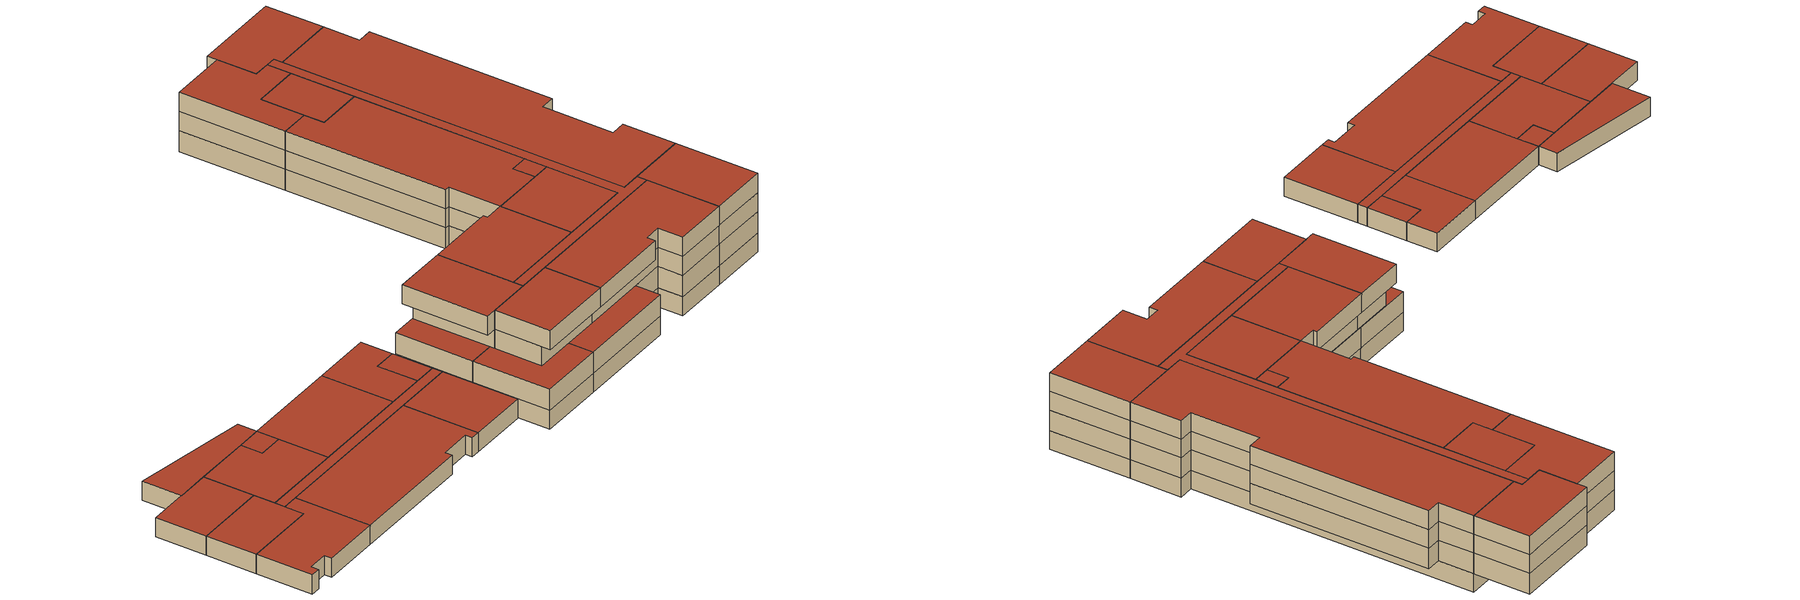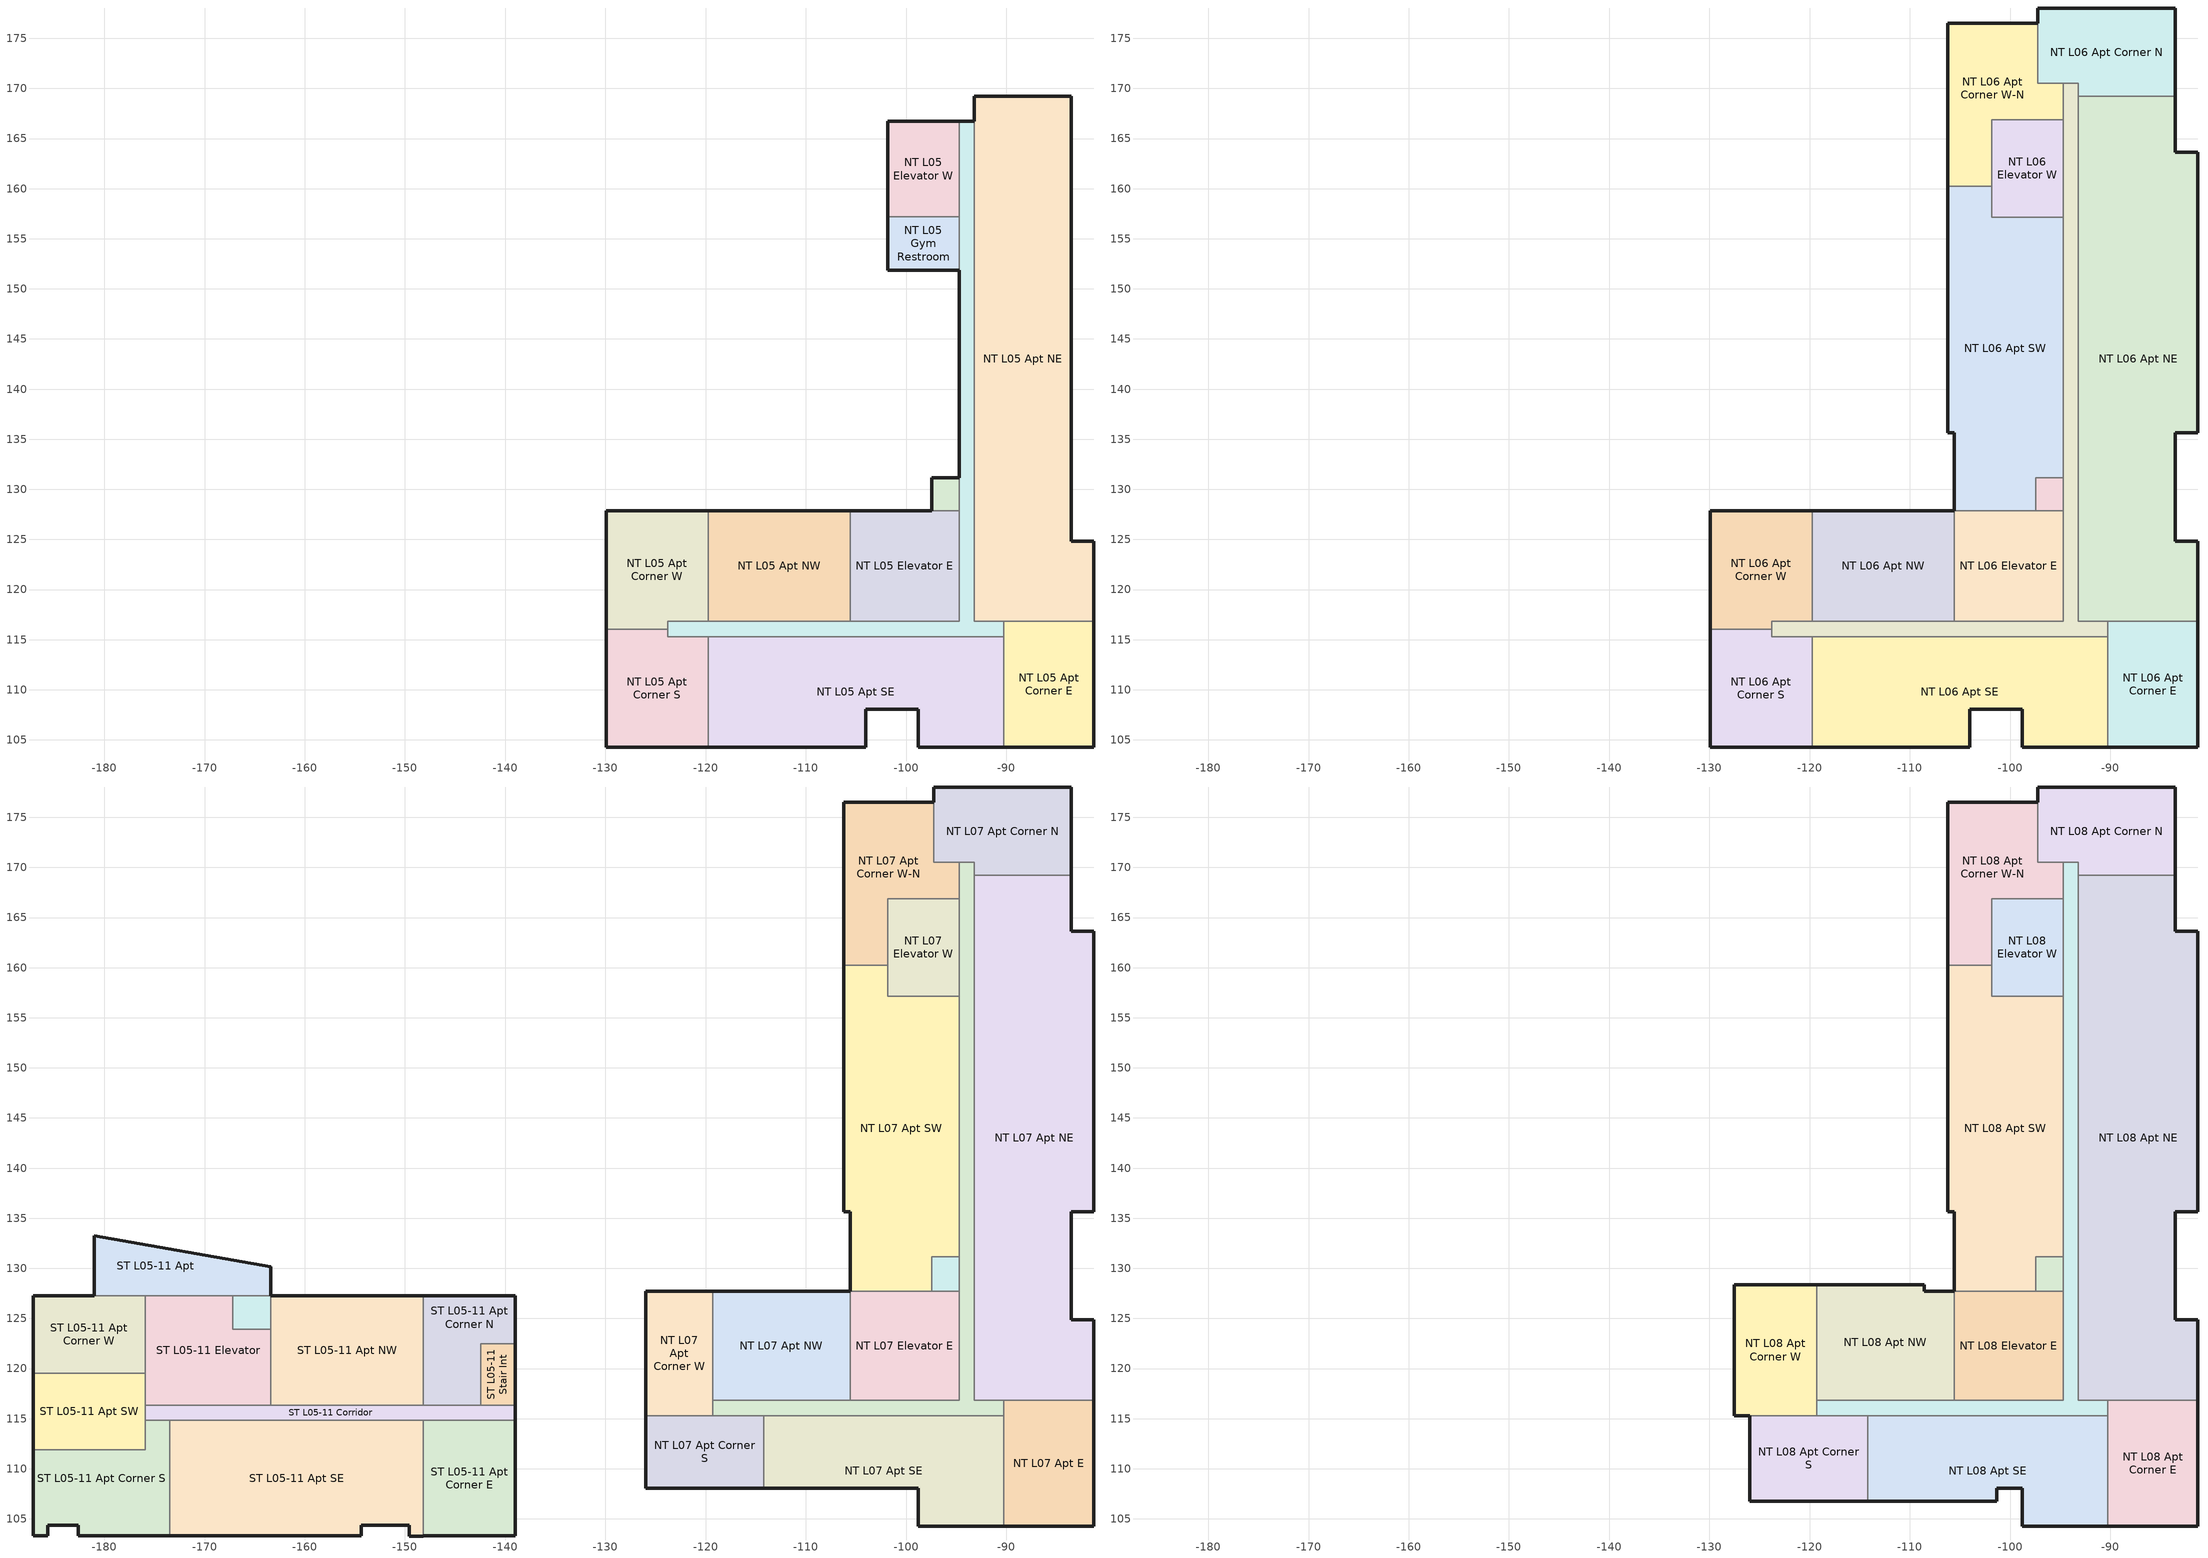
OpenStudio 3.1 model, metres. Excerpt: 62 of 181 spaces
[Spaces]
NT L05 Apt Corner S
 floor to NT L04 Apt Corner S: -123.8,116.06 -123.8,115.31 -119.75,115.31 -119.75,104.26 -129.93,104.26 -129.93,116.06 z16.21
 wall outside: -129.93,116.06 -129.93,104.26 -119.75,104.26 z16.21:19.15
 wall to NT L05 Apt Corner W: -123.8,116.06 -129.93,116.06 z16.21:19.15
 wall to NT L05 Corridor: -119.75,115.31 -123.8,115.31 -123.8,116.06 z16.21:19.15
 wall to NT L05 Apt SE: -119.75,104.26 -119.75,115.31 z16.21:19.15
NT L05 Apt SE
 floor to NT L04 Apt SE: -90.28,115.31 -90.28,104.26 -98.79,104.26 -98.79,108.07 -104.02,108.07 -104.02,104.26 -119.75,104.26 -119.75,115.31 z16.21
 wall outside: -119.75,104.26 -104.02,104.26 -104.02,108.07 -98.79,108.07 -98.79,104.26 -90.28,104.26 z16.21:19.15
 wall to NT L05 Corridor: -90.28,115.31 -119.75,115.31 z16.21:19.15
 wall to NT L05 Apt Corner E: -90.28,104.26 -90.28,115.31 z16.21:19.15
NT L05 Apt Corner E
 floor to NT L04 Apt E: -81.27,116.83 -81.27,104.26 -90.28,104.26 -90.28,116.83 z16.21
 wall outside: -90.28,104.26 -81.27,104.26 -81.27,116.83 z16.21:19.15
 wall to NT L05 Corridor: -90.28,116.83 -90.28,115.31 z16.21:19.15
 wall to NT L05 Apt NE: -81.27,116.83 -90.28,116.83 z16.21:19.15
NT L05 Corridor
 floor to NT L04 Corridor: -93.19,166.72 -93.19,116.83 -90.28,116.83 -90.28,115.31 -123.8,115.31 -123.8,116.83 -94.72,116.83 -94.72,166.72 z16.21
 wall outside: -94.72,151.88 -94.72,131.14 / -93.19,166.72 -94.72,166.72 z16.21:19.15
 wall to NT L05 Apt Corner W: -119.75,116.83 -123.8,116.83 -123.8,116.06 z16.21:19.15
 wall to NT L05 Apt NW: -105.6,116.83 -119.75,116.83 z16.21:19.15
 wall to NT L05 Elevator E: -94.72,127.88 -94.72,116.83 -105.6,116.83 z16.21:19.15
 wall to NT L05 Elec: -94.72,131.14 -94.72,127.88 z16.21:19.15
 wall to NT L05 Gym Restroom: -94.72,157.18 -94.72,151.88 z16.21:19.15
 wall to NT L05 Elevator W: -94.72,166.72 -94.72,157.18 z16.21:19.15
 wall to NT L05 Apt NE: -90.28,116.83 -93.19,116.83 -93.19,166.72 z16.21:19.15
 roof outside: -90.28,115.31 -90.28,116.83 -93.19,116.83 -93.19,166.72 -94.72,166.72 -94.72,116.83 -123.8,116.83 -123.8,115.31 z19.15
NT L05 Apt Corner W
 floor to NT L04 Apt Corner W: -119.75,127.88 -119.75,116.83 -123.8,116.83 -123.8,116.06 -129.93,116.06 -129.93,127.88 z16.21
 wall outside: -119.75,127.88 -129.93,127.88 -129.93,116.06 z16.21:19.15
 wall to NT L05 Apt NW: -119.75,116.83 -119.75,127.88 z16.21:19.15
NT L05 Apt NW
 floor to NT L04 Apt NW: -105.6,127.88 -105.6,116.83 -119.75,116.83 -119.75,127.88 z16.21
 wall outside: -105.6,127.88 -119.75,127.88 z16.21:19.15
 wall to NT L05 Elevator E: -105.6,116.83 -105.6,127.88 z16.21:19.15
NT L05 Elevator E
 floor to NT L04 Elevator E: -94.72,127.88 -94.72,116.83 -105.6,116.83 -105.6,127.88 z16.21
 wall outside: -97.46,127.88 -105.6,127.88 z16.21:19.15
 wall to NT L05 Elec: -94.72,127.88 -97.46,127.88 z16.21:19.15
NT L05 Apt NE
 floor to NT L04 NE: -83.55,169.22 -83.55,124.83 -81.27,124.83 -81.27,116.83 -93.19,116.83 -93.19,169.22 z16.21
 wall outside: -81.27,116.83 -81.27,124.83 -83.55,124.83 -83.55,169.22 -93.19,169.22 -93.19,166.72 z16.21:19.15
 roof outside: -81.27,116.83 -81.27,124.83 -83.55,124.83 -83.55,169.22 -93.19,169.22 -93.19,116.83 z19.15
NT L05 Elec
 floor to NT L04 Elec: -94.72,131.14 -94.72,127.88 -97.46,127.88 -97.46,131.14 z16.21
 wall outside: -94.72,131.14 -97.46,131.14 -97.46,127.88 z16.21:19.15
NT L05 Gym Restroom
 floor to NT L04 Gym Restroom: -94.72,157.18 -94.72,151.88 -101.84,151.88 -101.84,157.18 z16.21
 wall outside: -101.84,157.18 -101.84,151.88 -94.72,151.88 z16.21:19.15
 wall to NT L05 Elevator W: -94.72,157.18 -101.84,157.18 z16.21:19.15
 roof outside: -94.72,151.88 -94.72,157.18 -101.84,157.18 -101.84,151.88 z19.15
NT L05 Elevator W
 floor to NT L04 Elevator W: -94.72,166.72 -94.72,157.18 -101.84,157.18 -101.84,166.72 z16.21
 wall outside: -94.72,166.72 -101.84,166.72 -101.84,157.18 z16.21:19.15
 roof outside: -94.72,157.18 -94.72,166.72 -101.84,166.72 -101.84,157.18 z19.15
NT L06 Apt Corner S
 floor to NT L05 Apt Corner S: -123.8,116.06 -123.8,115.31 -119.75,115.31 -119.75,104.26 -129.93,104.26 -129.93,116.06 z19.15
 wall outside: -129.93,116.06 -129.93,104.26 -119.75,104.26 z19.15:22.4
 wall to NT L06 Apt Corner W: -123.8,116.06 -129.93,116.06 z19.15:22.4
 wall to NT L06 Corridor: -119.75,115.31 -123.8,115.31 -123.8,116.06 z19.15:22.4
 wall to NT L06 Apt SE: -119.75,104.26 -119.75,115.31 z19.15:22.4
 roof outside: -119.75,104.26 -119.75,115.31 -123.8,115.31 -123.8,116.06 -129.93,116.06 -129.93,104.26 z22.4
NT L06 Apt SE
 floor to NT L05 Apt SE: -90.28,115.31 -90.28,104.26 -98.79,104.26 -98.79,108.07 -104.02,108.07 -104.02,104.26 -119.75,104.26 -119.75,115.31 z19.15
 wall outside: -119.75,104.26 -104.02,104.26 -104.02,108.07 -98.79,108.07 -98.79,104.26 -90.28,104.26 z19.15:22.4
 wall to NT L06 Corridor: -90.28,115.31 -119.75,115.31 z19.15:22.4
 wall to NT L06 Apt Corner E: -90.28,104.26 -90.28,115.31 z19.15:22.4
 roof outside: -90.28,104.26 -90.28,115.31 -119.75,115.31 -119.75,104.26 -104.02,104.26 -104.02,108.07 -98.79,108.07 -98.79,104.26 z22.4
NT L06 Apt Corner E
 floor to NT L05 Apt Corner E: -81.27,116.83 -81.27,104.26 -90.28,104.26 -90.28,116.83 z19.15
 wall outside: -90.28,104.26 -81.27,104.26 -81.27,116.83 z19.15:22.4
 wall to NT L06 Corridor: -90.28,116.83 -90.28,115.31 z19.15:22.4
 wall to NT L06 Apt NE: -81.27,116.83 -90.28,116.83 z19.15:22.4
NT L06 Corridor
 floor ground: -93.19,170.54 -93.19,116.83 -90.28,116.83 -90.28,115.31 -123.8,115.31 -123.8,116.83 -94.72,116.83 -94.72,170.54 z19.15
 wall to NT L06 Apt Corner W: -119.75,116.83 -123.8,116.83 -123.8,116.06 z19.15:22.4
 wall to NT L06 Apt NW: -105.6,116.83 -119.75,116.83 z19.15:22.4
 wall to NT L06 Elevator E: -94.72,127.88 -94.72,116.83 -105.6,116.83 z19.15:22.4
 wall to NT L06 Elec: -94.72,131.14 -94.72,127.88 z19.15:22.4
 wall to NT L06 Apt SW: -94.72,157.16 -94.72,131.14 z19.15:22.4
 wall to NT L06 Elevator W: -94.72,166.88 -94.72,157.16 z19.15:22.4
 wall to NT L06 Apt Corner W-N: -94.72,170.54 -94.72,166.88 z19.15:22.4
 wall to NT L06 Apt Corner N: -93.19,169.22 -93.19,170.54 -94.72,170.54 z19.15:22.4
 wall to NT L06 Apt NE: -90.28,116.83 -93.19,116.83 -93.19,169.22 z19.15:22.4
 roof outside: -90.28,115.31 -90.28,116.83 -93.19,116.83 -93.19,170.54 -94.72,170.54 -94.72,116.83 -123.8,116.83 -123.8,115.31 z22.4
NT L06 Apt Corner W
 floor to NT L05 Apt Corner W: -119.75,127.88 -119.75,116.83 -123.8,116.83 -123.8,116.06 -129.93,116.06 -129.93,127.88 z19.15
 wall outside: -119.75,127.88 -129.93,127.88 -129.93,116.06 z19.15:22.4
 wall to NT L06 Apt NW: -119.75,116.83 -119.75,127.88 z19.15:22.4
 roof outside: -123.8,116.06 -123.8,116.83 -119.75,116.83 -119.75,127.88 -129.93,127.88 -129.93,116.06 z22.4
NT L06 Apt NW
 floor to NT L05 Apt NW: -105.6,127.88 -105.6,116.83 -119.75,116.83 -119.75,127.88 z19.15
 wall outside: -105.6,127.88 -119.75,127.88 z19.15:22.4
 wall to NT L06 Elevator E: -105.6,116.83 -105.6,127.88 z19.15:22.4
 roof outside: -105.6,116.83 -105.6,127.88 -119.75,127.88 -119.75,116.83 z22.4
NT L06 Elevator E
 floor to NT L05 Elevator E: -94.72,127.88 -94.72,116.83 -105.6,116.83 -105.6,127.88 z19.15
 wall to NT L06 Apt SW: -97.46,127.88 -105.6,127.88 z19.15:22.4
 wall to NT L06 Elec: -94.72,127.88 -97.46,127.88 z19.15:22.4
 roof outside: -94.72,116.83 -94.72,127.88 -105.6,127.88 -105.6,116.83 z22.4
NT L06 Apt NE
 floor ground: -83.55,169.22 -83.55,163.64 -81.27,163.64 -81.27,135.65 -83.55,135.65 -83.55,124.83 -81.27,124.83 -81.27,116.83 -93.19,116.83 -93.19,169.22 z19.15
 wall outside: -81.27,116.83 -81.27,124.83 -83.55,124.83 -83.55,135.65 -81.27,135.65 -81.27,163.64 -83.55,163.64 -83.55,169.22 z19.15:22.4
 wall to NT L06 Apt Corner N: -83.55,169.22 -93.19,169.22 z19.15:22.4
 roof outside: -81.27,116.83 -81.27,124.83 -83.55,124.83 -83.55,135.65 -81.27,135.65 -81.27,163.64 -83.55,163.64 -83.55,169.22 -93.19,169.22 -93.19,116.83 z22.4
NT L06 Apt SW
 floor ground: -101.84,160.23 -101.84,157.16 -94.72,157.16 -94.72,131.14 -97.46,131.14 -97.46,127.88 -105.6,127.88 -105.6,135.65 -106.21,135.65 -106.21,160.23 z19.15
 wall outside: -106.21,160.23 -106.21,135.65 -105.6,135.65 -105.6,127.88 z19.15:22.4
 wall to NT L06 Apt Corner W-N: -101.84,160.23 -106.21,160.23 z19.15:22.4
 wall to NT L06 Elevator W: -94.72,157.16 -101.84,157.16 -101.84,160.23 z19.15:22.4
 wall to NT L06 Elec: -97.46,127.88 -97.46,131.14 -94.72,131.14 z19.15:22.4
 roof outside: -97.46,127.88 -97.46,131.14 -94.72,131.14 -94.72,157.16 -101.84,157.16 -101.84,160.23 -106.21,160.23 -106.21,135.65 -105.6,135.65 -105.6,127.88 z22.4
NT L06 Elec
 floor to NT L05 Elec: -94.72,131.14 -94.72,127.88 -97.46,127.88 -97.46,131.14 z19.15
 roof outside: -94.72,127.88 -94.72,131.14 -97.46,131.14 -97.46,127.88 z22.4
NT L06 Elevator W
 floor ground: -94.72,166.88 -94.72,157.16 -101.84,157.16 -101.84,166.88 z19.15
 wall to NT L06 Apt Corner W-N: -94.72,166.88 -101.84,166.88 -101.84,160.23 z19.15:22.4
NT L06 Apt Corner W-N
 floor ground: -97.26,176.5 -97.26,170.54 -94.72,170.54 -94.72,166.88 -101.84,166.88 -101.84,160.23 -106.21,160.23 -106.21,176.5 z19.15
 wall outside: -97.26,176.5 -106.21,176.5 -106.21,160.23 z19.15:22.4
 wall to NT L06 Apt Corner N: -94.72,170.54 -97.26,170.54 -97.26,176.5 z19.15:22.4
NT L06 Apt Corner N
 floor ground: -97.26,178.02 -83.55,178.02 -83.55,169.22 -93.19,169.22 -93.19,170.54 -97.26,170.54 z19.15
 wall outside: -83.55,169.22 -83.55,178.02 -97.26,178.02 -97.26,176.5 z19.15:22.4
NT L07 Apt SE
 floor ground: -90.28,115.31 -90.28,104.26 -98.79,104.26 -98.79,108.07 -114.21,108.07 -114.21,115.31 z22.4
 wall outside: -114.21,108.07 -98.79,108.07 -98.79,104.26 -90.28,104.26 z22.4:25.35
 wall to NT L07 Apt Corner S: -114.21,115.31 -114.21,108.07 z22.4:25.35
 wall to NT L07 Corridor: -90.28,115.31 -114.21,115.31 z22.4:25.35
 wall to NT L07 Apt E: -90.28,104.26 -90.28,115.31 z22.4:25.35
 roof outside: -90.28,104.26 -90.28,115.31 -114.21,115.31 -114.21,108.07 -98.79,108.07 -98.79,104.26 z25.35
NT L07 Apt E
 floor to NT L06 Apt Corner E: -81.27,116.83 -81.27,104.26 -90.28,104.26 -90.28,116.83 z22.4
 wall outside: -90.28,104.26 -81.27,104.26 -81.27,116.83 z22.4:25.35
 wall to NT L07 Corridor: -90.28,116.83 -90.28,115.31 z22.4:25.35
 wall to NT L07 Apt NE: -81.27,116.83 -90.28,116.83 z22.4:25.35
NT L07 Apt Corner S
 floor ground: -125.97,115.31 -114.21,115.31 -114.21,108.07 -125.97,108.07 z22.4
 wall outside: -125.97,115.31 -125.97,108.07 -114.21,108.07 z22.4:25.35
 wall to NT L07 Apt Corner W: -119.28,115.31 -125.97,115.31 z22.4:25.35
 wall to NT L07 Corridor: -114.21,115.31 -119.28,115.31 z22.4:25.35
 roof outside: -114.21,108.07 -114.21,115.31 -125.97,115.31 -125.97,108.07 z25.35
NT L07 Apt Corner W
 floor ground: -119.28,127.73 -119.28,115.31 -125.97,115.31 -125.97,127.73 z22.4
 wall outside: -119.28,127.73 -125.97,127.73 -125.97,115.31 z22.4:25.35
 wall to NT L07 Apt NW: -119.28,116.83 -119.28,127.73 z22.4:25.35
 wall to NT L07 Corridor: -119.28,115.31 -119.28,116.83 z22.4:25.35
 roof outside: -119.28,115.31 -119.28,127.73 -125.97,127.73 -125.97,115.31 z25.35
NT L07 Corridor
 floor ground: -93.19,170.54 -93.19,116.83 -90.28,116.83 -90.28,115.31 -119.28,115.31 -119.28,116.83 -94.72,116.83 -94.72,170.54 z22.4
 wall to NT L07 Apt Corner W-N: -94.72,170.54 -94.72,166.88 z22.4:25.35
 wall to NT L07 Apt Corner N: -93.19,169.22 -93.19,170.54 -94.72,170.54 z22.4:25.35
 wall to NT L07 Apt NE: -90.28,116.83 -93.19,116.83 -93.19,169.22 z22.4:25.35
 wall to NT L07 Apt NW: -105.6,116.83 -119.28,116.83 z22.4:25.35
 wall to NT L07 Elevator E: -94.72,127.73 -94.72,116.83 -105.6,116.83 z22.4:25.35
 wall to NT L07 Apt Elec: -94.72,131.14 -94.72,127.73 z22.4:25.35
 wall to NT L07 Apt SW: -94.72,157.16 -94.72,131.14 z22.4:25.35
 wall to NT L07 Elevator W: -94.72,166.88 -94.72,157.16 z22.4:25.35
NT L07 Apt NW
 floor ground: -105.6,127.73 -105.6,116.83 -119.28,116.83 -119.28,127.73 z22.4
 wall outside: -105.6,127.73 -119.28,127.73 z22.4:25.35
 wall to NT L07 Elevator E: -105.6,116.83 -105.6,127.73 z22.4:25.35
 roof outside: -105.6,116.83 -105.6,127.73 -119.28,127.73 -119.28,116.83 z25.35
NT L07 Elevator E
 floor ground: -94.72,127.73 -94.72,116.83 -105.6,116.83 -105.6,127.73 z22.4
 wall to NT L07 Apt SW: -97.46,127.73 -105.6,127.73 z22.4:25.35
 wall to NT L07 Apt Elec: -94.72,127.73 -97.46,127.73 z22.4:25.35
NT L07 Apt NE
 floor ground: -83.55,169.22 -83.55,163.64 -81.27,163.64 -81.27,135.65 -83.55,135.65 -83.55,124.88 -81.27,124.88 -81.27,116.83 -93.19,116.83 -93.19,169.22 z22.4
 wall outside: -81.27,116.83 -81.27,124.88 -83.55,124.88 -83.55,135.65 -81.27,135.65 -81.27,163.64 -83.55,163.64 -83.55,169.22 z22.4:25.35
 wall to NT L07 Apt Corner N: -83.55,169.22 -93.19,169.22 z22.4:25.35
NT L07 Apt SW
 floor ground: -101.84,160.23 -101.84,157.16 -94.72,157.16 -94.72,131.14 -97.46,131.14 -97.46,127.73 -105.6,127.73 -105.6,135.65 -106.21,135.65 -106.21,160.23 z22.4
 wall outside: -106.21,160.23 -106.21,135.65 -105.6,135.65 -105.6,127.73 z22.4:25.35
 wall to NT L07 Apt Elec: -97.46,127.73 -97.46,131.14 -94.72,131.14 z22.4:25.35
 wall to NT L07 Apt Corner W-N: -101.84,160.23 -106.21,160.23 z22.4:25.35
 wall to NT L07 Elevator W: -94.72,157.16 -101.84,157.16 -101.84,160.23 z22.4:25.35
NT L07 Apt Elec
 floor ground: -94.72,131.14 -94.72,127.73 -97.46,127.73 -97.46,131.14 z22.4
NT L07 Elevator W
 floor to NT L06 Elevator W: -94.72,166.88 -94.72,157.16 -101.84,157.16 -101.84,166.88 z22.4
 wall to NT L07 Apt Corner W-N: -94.72,166.88 -101.84,166.88 -101.84,160.23 z22.4:25.35
NT L07 Apt Corner W-N
 floor to NT L06 Apt Corner W-N: -97.26,176.5 -97.26,170.54 -94.72,170.54 -94.72,166.88 -101.84,166.88 -101.84,160.23 -106.21,160.23 -106.21,176.5 z22.4
 wall outside: -97.26,176.5 -106.21,176.5 -106.21,160.23 z22.4:25.35
 wall to NT L07 Apt Corner N: -94.72,170.54 -97.26,170.54 -97.26,176.5 z22.4:25.35
NT L07 Apt Corner N
 floor to NT L06 Apt Corner N: -83.55,178.02 -83.55,169.22 -93.19,169.22 -93.19,170.54 -97.26,170.54 -97.26,178.02 z22.4
 wall outside: -83.55,169.22 -83.55,178.02 -97.26,178.02 -97.26,176.5 z22.4:25.35
ST L05-11 Apt SE
 floor ground: -148.16,114.82 -148.16,103.3 -149.57,103.3 -149.57,104.37 -154.34,104.37 -154.34,103.3 -173.48,103.3 -173.48,114.82 z23.37
 wall outside: -173.48,103.3 -154.34,103.3 -154.34,104.37 -149.57,104.37 -149.57,103.3 -148.16,103.3 z23.37:26.31
 wall to ST L05-11 Corridor: -148.16,114.82 -173.48,114.82 z23.37:26.31
 wall to ST L05-11 Apt Corner E: -148.16,103.3 -148.16,114.82 z23.37:26.31
 wall to ST L05-11 Apt Corner S: -173.48,114.82 -173.48,103.3 z23.37:26.31
 roof outside: -148.16,103.3 -148.16,114.82 -173.48,114.82 -173.48,103.3 -154.34,103.3 -154.34,104.37 -149.57,104.37 -149.57,103.3 z26.31
ST L05-11 Apt Corner S
 floor ground: -173.48,114.82 -173.48,103.3 -182.59,103.3 -182.59,104.39 -185.63,104.39 -185.63,103.3 -187.11,103.3 -187.11,111.9 -175.91,111.9 -175.91,114.82 z23.37
 wall outside: -187.11,111.9 -187.11,103.3 -185.63,103.3 -185.63,104.39 -182.59,104.39 -182.59,103.3 -173.48,103.3 z23.37:26.31
 wall to ST L05-11 Corridor: -173.48,114.82 -175.91,114.82 z23.37:26.31
 wall to ST L05-11 Apt SW: -175.91,114.82 -175.91,111.9 -187.11,111.9 z23.37:26.31
 roof outside: -173.48,103.3 -173.48,114.82 -175.91,114.82 -175.91,111.9 -187.11,111.9 -187.11,103.3 -185.63,103.3 -185.63,104.39 -182.59,104.39 -182.59,103.3 z26.31
ST L05-11 Apt
 floor ground: -181.01,133.27 -163.38,130.18 -163.38,127.27 -181.01,127.27 z23.37
 wall outside: -163.38,127.27 -163.38,130.18 -181.01,133.27 -181.01,127.27 z23.37:26.31
 wall to ST L05-11 Elec: -167.2,127.27 -163.38,127.27 z23.37:26.31
 wall to ST L05-11 Elevator: -175.91,127.27 -167.2,127.27 z23.37:26.31
 wall to ST L05-11 Apt Corner W: -181.01,127.27 -175.91,127.27 z23.37:26.31
 roof outside: -163.38,127.27 -163.38,130.18 -181.01,133.27 -181.01,127.27 z26.31
ST L05-11 Elevator
 floor ground: -175.91,127.27 -167.2,127.27 -167.2,123.95 -163.38,123.95 -163.38,116.35 -175.91,116.35 z23.37
 wall to ST L05-11 Elec: -163.38,123.95 -167.2,123.95 -167.2,127.27 z23.37:26.31
 wall to ST L05-11 Apt NW: -163.38,116.35 -163.38,123.95 z23.37:26.31
 wall to ST L05-11 Corridor: -175.91,116.35 -163.38,116.35 z23.37:26.31
 wall to ST L05-11 Apt SW: -175.91,119.55 -175.91,116.35 z23.37:26.31
 wall to ST L05-11 Apt Corner W: -175.91,127.27 -175.91,119.55 z23.37:26.31
 roof outside: -163.38,116.35 -163.38,123.95 -167.2,123.95 -167.2,127.27 -175.91,127.27 -175.91,116.35 z26.31
ST L05-11 Corridor
 floor ground: -139,116.35 -139,114.82 -175.91,114.82 -175.91,116.35 z23.37
 wall outside: -139,114.82 -139,116.35 z23.37:26.31
 wall to ST L05-11 Apt Corner E: -148.16,114.82 -139,114.82 z23.37:26.31
 wall to ST L05-11 Apt SW: -175.91,116.35 -175.91,114.82 z23.37:26.31
 wall to ST L05-11 Apt NW: -148.16,116.35 -163.38,116.35 z23.37:26.31
 wall to ST L05-11 Apt Corner N: -142.43,116.35 -148.16,116.35 z23.37:26.31
 wall to ST L05-11 Stair Int: -139,116.35 -142.43,116.35 z23.37:26.31
 roof outside: -139,114.82 -139,116.35 -175.91,116.35 -175.91,114.82 z26.31
ST L05-11 Apt SW
 floor ground: -175.91,119.55 -175.91,111.9 -187.11,111.9 -187.11,119.55 z23.37
 wall outside: -187.11,119.55 -187.11,111.9 z23.37:26.31
 wall to ST L05-11 Apt Corner W: -175.91,119.55 -187.11,119.55 z23.37:26.31
 roof outside: -175.91,111.9 -175.91,119.55 -187.11,119.55 -187.11,111.9 z26.31
ST L05-11 Elec
 floor ground: -163.38,127.27 -163.38,123.95 -167.2,123.95 -167.2,127.27 z23.37
 wall to ST L05-11 Apt NW: -163.38,123.95 -163.38,127.27 z23.37:26.31
 roof outside: -163.38,123.95 -163.38,127.27 -167.2,127.27 -167.2,123.95 z26.31
ST L05-11 Apt Corner W
 floor ground: -175.91,127.27 -175.91,119.55 -187.11,119.55 -187.11,127.27 z23.37
 wall outside: -181.01,127.27 -187.11,127.27 -187.11,119.55 z23.37:26.31
 roof outside: -175.91,119.55 -175.91,127.27 -187.11,127.27 -187.11,119.55 z26.31
ST L05-11 Stair Int
 floor ground: -139,122.5 -139,116.35 -142.43,116.35 -142.43,122.5 z23.37
 wall outside: -139,116.35 -139,122.5 z23.37:26.31
 wall to ST L05-11 Apt Corner N: -139,122.5 -142.43,122.5 -142.43,116.35 z23.37:26.31
 roof outside: -139,116.35 -139,122.5 -142.43,122.5 -142.43,116.35 z26.31
ST L05-11 Apt Corner N
 floor ground: -148.16,127.27 -139,127.27 -139,122.5 -142.43,122.5 -142.43,116.35 -148.16,116.35 z23.37
 wall outside: -139,122.5 -139,127.27 -148.16,127.27 z23.37:26.31
 wall to ST L05-11 Apt NW: -148.16,127.27 -148.16,116.35 z23.37:26.31
 roof outside: -142.43,116.35 -142.43,122.5 -139,122.5 -139,127.27 -148.16,127.27 -148.16,116.35 z26.31
ST L05-11 Apt NW
 floor ground: -163.38,127.27 -148.16,127.27 -148.16,116.35 -163.38,116.35 z23.37
 wall outside: -148.16,127.27 -163.38,127.27 z23.37:26.31
 roof outside: -148.16,116.35 -148.16,127.27 -163.38,127.27 -163.38,116.35 z26.31
ST L05-11 Apt Corner E
 floor ground: -139,114.82 -139,103.3 -148.16,103.3 -148.16,114.82 z23.37
 wall outside: -148.16,103.3 -139,103.3 -139,114.82 z23.37:26.31
 roof outside: -139,103.3 -139,114.82 -148.16,114.82 -148.16,103.3 z26.31
NT L08 Apt SE
 floor ground: -114.21,115.31 -90.28,115.31 -90.28,104.26 -98.79,104.26 -98.79,108.07 -101.33,108.07 -101.33,106.78 -114.21,106.78 z25.35
 wall outside: -114.21,106.78 -101.33,106.78 -101.33,108.07 -98.79,108.07 -98.79,104.26 -90.28,104.26 z25.35:28.3
 wall to NT L08 Apt Corner S: -114.21,115.31 -114.21,106.78 z25.35:28.3
 wall to NT L08 Corridor: -90.28,115.31 -114.21,115.31 z25.35:28.3
 wall to NT L08 Apt Corner E: -90.28,104.26 -90.28,115.31 z25.35:28.3
 roof outside: -90.28,104.26 -90.28,115.31 -114.21,115.31 -114.21,106.78 -101.33,106.78 -101.33,108.07 -98.79,108.07 -98.79,104.26 z28.3
NT L08 Apt Corner E
 floor to NT L07 Apt E: -81.27,116.83 -81.27,104.26 -90.28,104.26 -90.28,116.83 z25.35
 wall outside: -90.28,104.26 -81.27,104.26 -81.27,116.83 z25.35:28.3
 wall to NT L08 Corridor: -90.28,116.83 -90.28,115.31 z25.35:28.3
 wall to NT L08 Apt NE: -81.27,116.83 -90.28,116.83 z25.35:28.3
 roof outside: -81.27,104.26 -81.27,116.83 -90.28,116.83 -90.28,104.26 z28.3
NT L08 Apt Corner S
 floor ground: -114.21,115.31 -114.21,106.78 -125.97,106.78 -125.97,115.31 z25.35
 wall outside: -125.97,115.31 -125.97,106.78 -114.21,106.78 z25.35:28.3
 wall to NT L08 Corridor: -114.21,115.31 -119.28,115.31 z25.35:28.3
 wall to NT L08 Apt Corner W: -119.28,115.31 -125.97,115.31 z25.35:28.3
 roof outside: -114.21,106.78 -114.21,115.31 -125.97,115.31 -125.97,106.78 z28.3
NT L08 Apt Corner W
 floor ground: -119.28,128.39 -119.28,115.31 -127.54,115.31 -127.54,128.39 z25.35
 wall outside: -119.28,128.39 -127.54,128.39 -127.54,115.31 -125.97,115.31 z25.35:28.3
 wall to NT L08 Apt NW: -119.28,116.83 -119.28,128.39 z25.35:28.3
 wall to NT L08 Corridor: -119.28,115.31 -119.28,116.83 z25.35:28.3
 roof outside: -119.28,115.31 -119.28,128.39 -127.54,128.39 -127.54,115.31 z28.3
NT L08 Corridor
 floor to NT L07 Corridor: -93.19,170.54 -93.19,116.83 -90.28,116.83 -90.28,115.31 -119.28,115.31 -119.28,116.83 -94.72,116.83 -94.72,170.54 z25.35
 wall to NT L08 Apt Corner W-N: -94.72,170.54 -94.72,166.88 z25.35:28.3
 wall to NT L08 Apt Corner N: -93.19,169.22 -93.19,170.54 -94.72,170.54 z25.35:28.3
 wall to NT L08 Apt NE: -90.28,116.83 -93.19,116.83 -93.19,169.22 z25.35:28.3
 wall to NT L08 Apt NW: -105.6,116.83 -119.28,116.83 z25.35:28.3
 wall to NT L08 Elevator E: -94.72,127.73 -94.72,116.83 -105.6,116.83 z25.35:28.3
 wall to NT L08 Elec: -94.72,131.14 -94.72,127.73 z25.35:28.3
 wall to NT L08 Apt SW: -94.72,157.16 -94.72,131.14 z25.35:28.3
 wall to NT L08 Elevator W: -94.72,166.88 -94.72,157.16 z25.35:28.3
 roof outside: -90.28,115.31 -90.28,116.83 -93.19,116.83 -93.19,170.54 -94.72,170.54 -94.72,116.83 -119.28,116.83 -119.28,115.31 z28.3
NT L08 Apt NW
 floor ground: -108.59,128.39 -108.59,127.73 -105.6,127.73 -105.6,116.83 -119.28,116.83 -119.28,128.39 z25.35
 wall outside: -105.6,127.73 -108.59,127.73 -108.59,128.39 -119.28,128.39 z25.35:28.3
 wall to NT L08 Elevator E: -105.6,116.83 -105.6,127.73 z25.35:28.3
 roof outside: -105.6,116.83 -105.6,127.73 -108.59,127.73 -108.59,128.39 -119.28,128.39 -119.28,116.83 z28.3
NT L08 Elevator E
 floor to NT L07 Elevator E: -94.72,127.73 -94.72,116.83 -105.6,116.83 -105.6,127.73 z25.35
 wall to NT L08 Apt SW: -97.46,127.73 -105.6,127.73 z25.35:28.3
 wall to NT L08 Elec: -94.72,127.73 -97.46,127.73 z25.35:28.3
 roof outside: -94.72,116.83 -94.72,127.73 -105.6,127.73 -105.6,116.83 z28.3
NT L08 Apt NE
 floor to NT L07 Apt NE: -83.55,169.22 -83.55,163.64 -81.27,163.64 -81.27,135.65 -83.55,135.65 -83.55,124.88 -81.27,124.88 -81.27,116.83 -93.19,116.83 -93.19,169.22 z25.35
 wall outside: -81.27,116.83 -81.27,124.88 -83.55,124.88 -83.55,135.65 -81.27,135.65 -81.27,163.64 -83.55,163.64 -83.55,169.22 z25.35:28.3
 wall to NT L08 Apt Corner N: -83.55,169.22 -93.19,169.22 z25.35:28.3
 roof outside: -81.27,116.83 -81.27,124.88 -83.55,124.88 -83.55,135.65 -81.27,135.65 -81.27,163.64 -83.55,163.64 -83.55,169.22 -93.19,169.22 -93.19,116.83 z28.3
NT L08 Apt SW
 floor to NT L07 Apt SW: -101.84,160.23 -101.84,157.16 -94.72,157.16 -94.72,131.14 -97.46,131.14 -97.46,127.73 -105.6,127.73 -105.6,135.65 -106.21,135.65 -106.21,160.23 z25.35
 wall outside: -106.21,160.23 -106.21,135.65 -105.6,135.65 -105.6,127.73 z25.35:28.3
 wall to NT L08 Elec: -97.46,127.73 -97.46,131.14 -94.72,131.14 z25.35:28.3
 wall to NT L08 Apt Corner W-N: -101.84,160.23 -106.21,160.23 z25.35:28.3
 wall to NT L08 Elevator W: -94.72,157.16 -101.84,157.16 -101.84,160.23 z25.35:28.3
 roof outside: -97.46,127.73 -97.46,131.14 -94.72,131.14 -94.72,157.16 -101.84,157.16 -101.84,160.23 -106.21,160.23 -106.21,135.65 -105.6,135.65 -105.6,127.73 z28.3
NT L08 Elec
 floor to NT L07 Apt Elec: -94.72,131.14 -94.72,127.73 -97.46,127.73 -97.46,131.14 z25.35
 roof outside: -94.72,127.73 -94.72,131.14 -97.46,131.14 -97.46,127.73 z28.3
NT L08 Elevator W
 floor to NT L07 Elevator W: -94.72,166.88 -94.72,157.16 -101.84,157.16 -101.84,166.88 z25.35
 wall to NT L08 Apt Corner W-N: -94.72,166.88 -101.84,166.88 -101.84,160.23 z25.35:28.3
 roof outside: -94.72,157.16 -94.72,166.88 -101.84,166.88 -101.84,157.16 z28.3
NT L08 Apt Corner W-N
 floor to NT L07 Apt Corner W-N: -97.26,176.5 -97.26,170.54 -94.72,170.54 -94.72,166.88 -101.84,166.88 -101.84,160.23 -106.21,160.23 -106.21,176.5 z25.35
 wall outside: -97.26,176.5 -106.21,176.5 -106.21,160.23 z25.35:28.3
 wall to NT L08 Apt Corner N: -94.72,170.54 -97.26,170.54 -97.26,176.5 z25.35:28.3
 roof outside: -101.84,160.23 -101.84,166.88 -94.72,166.88 -94.72,170.54 -97.26,170.54 -97.26,176.5 -106.21,176.5 -106.21,160.23 z28.3
NT L08 Apt Corner N
 floor to NT L07 Apt Corner N: -97.26,178.02 -83.55,178.02 -83.55,169.22 -93.19,169.22 -93.19,170.54 -97.26,170.54 z25.35
 wall outside: -83.55,169.22 -83.55,178.02 -97.26,178.02 -97.26,176.5 z25.35:28.3
 roof outside: -83.55,169.22 -83.55,178.02 -97.26,178.02 -97.26,170.54 -93.19,170.54 -93.19,169.22 z28.3
[Building]
Building 1: Space Type=90.1-2007 - MidriseApartment - Apartment; Default Construction Set=90.1-2007 - CZ5-6 - MidriseApartment
[ClimateZones]
Climate Zone Institution Name 1=ASHRAE; Climate Zone Document Name 1=ANSI/ASHRAE Standard 169; Climate Zone Document Year 1=2006; Climate Zone Institution Name 2=CEC; Climate Zone Document Name 2=California Climate Zone Descriptions; Climate Zone Document Year 2=1995
[Site]
Site 1: Latitude {deg}=39.83; Longitude {deg}=-104.65; Time Zone {hr}=-7; Elevation {m}=1650
[SizingPeriod:DesignDay] Barometric Pressure {Pa}=83011; Sky Clearness=0; Rain Indicator=0; Snow Indicator=0; Day of Month=21; Daylight Saving Time Indicator=0; Dry-Bulb Temperature Range Modifier Type=DefaultMultipliers
Name | Maximum Dry-Bulb Temperature {C} | Daily Dry-Bulb Temperature Range {deltaC} | Humidity Indicating Conditions at Maximum Dry-Bulb | Wind Speed {m/s} | Wind Direction {deg} | Month | Day Type | Humidity Indicating Type | Solar Model Indicator | ASHRAE Taub | ASHRAE Taud
Denver Intl Ap Ann Clg .4% Condns WB=>MDB | 27.3 | 15.2 | 18.3 | 4.2 | 80 | 7 | SummerDesignDay | Wetbulb | ASHRAETau | 0.424 | 2.012
Denver Intl Ap Ann Clg .4% Condns DP=>MDB | 19.9 | 15.2 | 16 | 4.2 | 80 | 7 | SummerDesignDay | Dewpoint | ASHRAETau | 0.424 | 2.012
Denver Intl Ap Ann Htg 99.6% Condns DB | -17.4 | 0 | -17.4 | 3.3 | 160 | 12 | WinterDesignDay | Wetbulb | ASHRAEClearSky
Denver Intl Ap Ann Htg Wind 99.6% Condns WS=>MCDB | 1.8 | 0 | 1.8 | 14.1 | 160 | 12 | WinterDesignDay | Wetbulb | ASHRAEClearSky
[DefaultConstructionSet]
90.1-2007 - CZ5-6 - MidriseApartment: Default Exterior Surface Constructions=Default Surface Constructions 22; Default Interior Surface Constructions=Default Surface Constructions 23; Default Ground Contact Surface Constructions=Default Surface Constructions 24; Default Exterior SubSurface Constructions=Default Sub Surface Constructions 15; Default Interior SubSurface Constructions=Default Sub Surface Constructions 16; Interior Partition Construction=Interior Partition
[DefaultSurfaceConstructions]
Name | Floor Construction | Wall Construction | Roof Ceiling Construction
Default Surface Constructions 22 | ExtSlabCarpet 4in ClimateZone 1-8 | ASHRAE 90.1-2007 ExtWall SteelFrame ClimateZone alt-res 2-6 | ASHRAE 90.1-2007 ExtRoof IEAD ClimateZone 2-8
Default Surface Constructions 23 | Interior Floor | Interior Wall | Interior Ceiling
Default Surface Constructions 24 | ExtSlabCarpet 4in ClimateZone 1-8 | ExtSlabCarpet 4in ClimateZone 1-8 | ExtSlabCarpet 4in ClimateZone 1-8
[Construction]
ExtSlabCarpet 4in ClimateZone 1-8: MAT-CC05 4 HW CONCRETE, CP02 CARPET PAD
Interior Floor: F16 Acoustic tile, F05 Ceiling air space resistance, M11 100mm lightweight concrete
Interior Wall: G01a 19mm gypsum board, F04 Wall air space resistance, G01a 19mm gypsum board
Interior Ceiling: M11 100mm lightweight concrete, F05 Ceiling air space resistance, F16 Acoustic tile
Exterior Door: F08 Metal surface, I01 25mm insulation board
Interior Window: Clear 3mm
Interior Door; Interior Partition: G05 25mm wood
ASHRAE 90.1-2007 ExtWall SteelFrame ClimateZone alt-res 2-6: Wood Siding, Steel Frame Wall Insulation R-13.81 IP, 1/2IN Gypsum
ASHRAE 90.1-2007 ExtRoof IEAD ClimateZone 2-8: Roof Membrane, IEAD Roof Insulation R-19.72 IP, Metal Decking
ASHRAE 90.1-2007 ExtWindow Metal ClimateZone 4-6: Fixed Window 3.12/0.40/0.31
[Material] Thermal Absorptance=0.9
Name | Roughness | Thickness {m} | Conductivity {W/m-K} | Density {kg/m3} | Specific Heat {J/kg-K} | Solar Absorptance | Visible Absorptance
MAT-CC05 4 HW CONCRETE | Rough | 0.1016 | 1.311 | 2240 | 836.8 | 0.85 | 0.85
1/2IN Gypsum | Smooth | 0.0127 | 0.16 | 784.9 | 830 | 0.4 | 0.4
Roof Membrane | VeryRough | 0.0095 | 0.16 | 1121.29 | 1460 | 0.7 | 0.7
Metal Decking | MediumSmooth | 0.0015 | 45.006 | 7680 | 418.4 | 0.6 | 0.6
F16 Acoustic tile | MediumSmooth | 0.0191 | 0.06 | 368 | 590 | 0.3 | 0.3
M11 100mm lightweight concrete | MediumRough | 0.1016 | 0.53 | 1280 | 840 | 0.5 | 0.5
G01a 19mm gypsum board | MediumSmooth | 0.019 | 0.16 | 800 | 1090 | 0.4 | 0.4
F08 Metal surface | Smooth | 0.0008 | 45.28 | 7824 | 500 | 0.7 | 0.7
I01 25mm insulation board | MediumRough | 0.0254 | 0.03 | 43 | 1210 | 0.6 | 0.6
G05 25mm wood | MediumSmooth | 0.0254 | 0.15 | 608 | 1630 | 0.5 | 0.5
Wood Siding | MediumSmooth | 0.01 | 0.11 | 544.62 | 1210 | 0.78 | 0.78
Steel Frame Wall Insulation R-13.81 IP | MediumRough | 0.119155 | 0.049 | 265 | 836.8 | 0.7 | 0.7
IEAD Roof Insulation R-19.72 IP | MediumRough | 0.170137 | 0.049 | 265 | 836.8 | 0.7 | 0.7
[Material:NoMass]
CP02 CARPET PAD: Roughness=Smooth; Thermal Resistance {m2-K/W}=0.1; Thermal Absorptance=0.9; Solar Absorptance=0.8; Visible Absorptance=0.8
[Material:AirGap]
Name | Thermal Resistance {m2-K/W}
F05 Ceiling air space resistance | 0.18
F04 Wall air space resistance | 0.15
[DefaultSubSurfaceConstructions]
Name | Fixed Window Construction | Operable Window Construction | Door Construction | Tubular Daylight Dome Construction | Tubular Daylight Diffuser Construction
Default Sub Surface Constructions 15 | ASHRAE 90.1-2007 ExtWindow Metal ClimateZone 4-6 | ASHRAE 90.1-2007 ExtWindow Metal ClimateZone 4-6 | Exterior Door | Interior Window | Interior Window
Default Sub Surface Constructions 16 | Interior Window | Interior Window | Interior Door
[WindowMaterial:Glazing]
Clear 3mm: Optical Data Type=SpectralAverage; Thickness {m}=0.003; Solar Transmittance at Normal Incidence=0.837; Front Side Solar Reflectance at Normal Incidence=0.075; Back Side Solar Reflectance at Normal Incidence=0; Visible Transmittance at Normal Incidence=0.898; Front Side Visible Reflectance at Normal Incidence=0.081; Back Side Visible Reflectance at Normal Incidence=0; Infrared Transmittance at Normal Incidence=0; Front Side Infrared Hemispherical Emissivity=0.84; Back Side Infrared Hemispherical Emissivity=0.84; Conductivity {W/m-K}=0.9; Dirt Correction Factor for Solar and Visible Transmittance=1; Solar Diffusing=No
[WindowMaterial:SimpleGlazingSystem]
Fixed Window 3.12/0.40/0.31: U-Factor {W/m2-K}=3.12304; Solar Heat Gain Coefficient=0.4; Visible Transmittance=0.31
[SpaceType]
90.1-2007 - MidriseApartment - Apartment: Default Schedule Set=90.1-2007 - MidriseApartment - Apartment Schedule Set; Standards Building Type=MidriseApartment; Standards Space Type=Apartment
[DefaultScheduleSet]
90.1-2007 - MidriseApartment - Apartment Schedule Set: Number of People Schedule=MidriseApartment Apartment Occ; People Activity Level Schedule=MidriseApartment Activity; Lighting Schedule=MidriseApartment Apartment Light; Electric Equipment Schedule=MidriseApartment Apartment Equip; Infiltration Schedule=MidriseApartment Infil
[Lights:Definition]
90.1-2007 - MidriseApartment - Apartment Lights Definition: Design Level Calculation Method=Watts/Area; Watts per Space Floor Area {W/m2}=11.8403
[Lights]
90.1-2007 - MidriseApartment - Apartment Lights: Lights Definition=90.1-2007 - MidriseApartment - Apartment Lights Definition; Space or SpaceType=90.1-2007 - MidriseApartment - Apartment
[People:Definition]
90.1-2007 - MidriseApartment - Apartment People Definition: Number of People Calculation Method=People/Area; People per Space Floor Area {person/m2}=0.0283091; Fraction Radiant=0.3
[People]
90.1-2007 - MidriseApartment - Apartment People: People Definition=90.1-2007 - MidriseApartment - Apartment People Definition; Space or SpaceType=90.1-2007 - MidriseApartment - Apartment
[SpaceInfiltration:DesignFlowRate]
90.1-2007 - MidriseApartment - Apartment Infiltration: Space or SpaceType=90.1-2007 - MidriseApartment - Apartment; Design Flow Rate Calculation Method=Flow/ExteriorArea; Flow per Exterior Surface Area {m3/s-m2}=0.000226568
[ElectricEquipment:Definition]
90.1-2007 - MidriseApartment - Apartment Electric Equipment Definition: Design Level Calculation Method=Watts/Area; Watts per Space Floor Area {W/m2}=3.87501
[ElectricEquipment]
90.1-2007 - MidriseApartment - Apartment Electric Equipment: Electric Equipment Definition=90.1-2007 - MidriseApartment - Apartment Electric Equipment Definition; Space or SpaceType=90.1-2007 - MidriseApartment - Apartment
[BuildingStory] Nominal Z Coordinate {m}=0
Name | Nominal Floor to Floor Height {m}
Building Story 9; Building Story 10; Building Story 12; Building Story 13 | 2.9464
Building Story 11 | 3.2512
[Space]
Name | Building Story | Thermal Zone
NT L05 Apt Corner S | Building Story 10 | Thermal Zone 153
NT L05 Apt SE | Building Story 10 | Thermal Zone 89
NT L05 Apt Corner E | Building Story 10 | Thermal Zone 39
NT L05 Corridor | Building Story 10 | Thermal Zone 168
NT L05 Apt Corner W | Building Story 10 | Thermal Zone 165
NT L05 Apt NW | Building Story 10 | Thermal Zone 112
NT L05 Elevator E | Building Story 10 | Thermal Zone 6
NT L05 Apt NE | Building Story 10 | Thermal Zone 8
NT L05 Elec | Building Story 10 | Thermal Zone 102
NT L05 Gym Restroom | Building Story 10 | Thermal Zone 29
NT L05 Elevator W | Building Story 10 | Thermal Zone 41
NT L06 Apt Corner S | Building Story 11 | Thermal Zone 163
NT L06 Apt SE | Building Story 11 | Thermal Zone 38
NT L06 Apt Corner E | Building Story 11 | Thermal Zone 166
NT L06 Corridor | Building Story 11 | Thermal Zone 58
NT L06 Apt Corner W | Building Story 11 | Thermal Zone 157
NT L06 Apt NW | Building Story 11 | Thermal Zone 26
NT L06 Elevator E | Building Story 11 | Thermal Zone 131
NT L06 Apt NE | Building Story 11 | Thermal Zone 75
NT L06 Apt SW | Building Story 11 | Thermal Zone 35
NT L06 Elec | Building Story 11 | Thermal Zone 97
NT L06 Elevator W | Building Story 11 | Thermal Zone 68
NT L06 Apt Corner W-N | Building Story 11 | Thermal Zone 125
NT L06 Apt Corner N | Building Story 11 | Thermal Zone 73
NT L07 Apt SE | Building Story 12 | Thermal Zone 69
NT L07 Apt E | Building Story 12 | Thermal Zone 4
NT L07 Apt Corner S | Building Story 12 | Thermal Zone 177
NT L07 Apt Corner W | Building Story 12 | Thermal Zone 2
NT L07 Corridor | Building Story 12 | Thermal Zone 45
NT L07 Apt NW | Building Story 12 | Thermal Zone 144
NT L07 Elevator E | Building Story 12 | Thermal Zone 42
NT L07 Apt NE | Building Story 12 | Thermal Zone 12
NT L07 Apt SW | Building Story 12 | Thermal Zone 170
NT L07 Apt Elec | Building Story 12 | Thermal Zone 121
NT L07 Elevator W | Building Story 12 | Thermal Zone 132
NT L07 Apt Corner W-N | Building Story 12 | Thermal Zone 63
NT L07 Apt Corner N | Building Story 12 | Thermal Zone 143
NT L08 Apt SE | Building Story 13 | Thermal Zone 10
NT L08 Apt Corner E | Building Story 13 | Thermal Zone 34
NT L08 Apt Corner S | Building Story 13 | Thermal Zone 172
NT L08 Apt Corner W | Building Story 13 | Thermal Zone 109
NT L08 Corridor | Building Story 13 | Thermal Zone 155
NT L08 Apt NW | Building Story 13 | Thermal Zone 129
NT L08 Elevator E | Building Story 13 | Thermal Zone 99
NT L08 Apt NE | Building Story 13 | Thermal Zone 138
NT L08 Apt SW | Building Story 13 | Thermal Zone 179
NT L08 Elec | Building Story 13 | Thermal Zone 77
NT L08 Elevator W | Building Story 13 | Thermal Zone 128
NT L08 Apt Corner W-N | Building Story 13 | Thermal Zone 60
NT L08 Apt Corner N | Building Story 13 | Thermal Zone 46
ST L05-11 Apt SE | Building Story 9 | Thermal Zone 82
ST L05-11 Apt Corner S | Building Story 9 | Thermal Zone 48
ST L05-11 Apt | Building Story 9 | Thermal Zone 88
ST L05-11 Elevator | Building Story 9 | Thermal Zone 95
ST L05-11 Corridor | Building Story 9 | Thermal Zone 90
ST L05-11 Apt SW | Building Story 9 | Thermal Zone 66
ST L05-11 Elec | Building Story 9 | Thermal Zone 72
ST L05-11 Apt Corner W | Building Story 9 | Thermal Zone 154
ST L05-11 Stair Int | Building Story 9 | Thermal Zone 53
ST L05-11 Apt Corner N | Building Story 9 | Thermal Zone 62
ST L05-11 Apt NW | Building Story 9 | Thermal Zone 50
ST L05-11 Apt Corner E | Building Story 9 | Thermal Zone 116
[ThermalZone] Use Ideal Air Loads=Yes
Thermal Zone 2; Thermal Zone 4; Thermal Zone 6; Thermal Zone 8; Thermal Zone 10; Thermal Zone 12; Thermal Zone 26; Thermal Zone 29; Thermal Zone 34; Thermal Zone 35; Thermal Zone 38; Thermal Zone 39; Thermal Zone 41; Thermal Zone 42; Thermal Zone 45; Thermal Zone 46; Thermal Zone 48; Thermal Zone 50; Thermal Zone 53; Thermal Zone 58; Thermal Zone 60; Thermal Zone 62; Thermal Zone 63; Thermal Zone 66; Thermal Zone 68; Thermal Zone 69; Thermal Zone 72; Thermal Zone 73; Thermal Zone 75; Thermal Zone 77; Thermal Zone 82; Thermal Zone 88; Thermal Zone 89; Thermal Zone 90; Thermal Zone 95; Thermal Zone 97; Thermal Zone 99; Thermal Zone 102; Thermal Zone 109; Thermal Zone 112; Thermal Zone 116; Thermal Zone 121; Thermal Zone 125; Thermal Zone 128; Thermal Zone 129; Thermal Zone 131; Thermal Zone 132; Thermal Zone 138; Thermal Zone 143; Thermal Zone 144; Thermal Zone 153; Thermal Zone 154; Thermal Zone 155; Thermal Zone 157; Thermal Zone 163; Thermal Zone 165; Thermal Zone 166; Thermal Zone 168; Thermal Zone 170; Thermal Zone 172; Thermal Zone 177; Thermal Zone 179
[Sizing:Zone] Zone Cooling Design Supply Air Temperature Input Method=SupplyAirTemperature; Zone Cooling Design Supply Air Temperature {C}=14; Zone Cooling Design Supply Air Temperature Difference {deltaC}=11.11; Zone Heating Design Supply Air Temperature Input Method=SupplyAirTemperature; Zone Heating Design Supply Air Temperature {C}=40; Zone Heating Design Supply Air Temperature Difference {deltaC}=11.11; Zone Cooling Design Supply Air Humidity Ratio {kg-H2O/kg-air}=0.0085; Zone Heating Design Supply Air Humidity Ratio {kg-H2O/kg-air}=0.008; Cooling Design Air Flow Method=DesignDay; Heating Design Air Flow Method=DesignDay; Account for Dedicated Outdoor Air System=No; Dedicated Outdoor Air System Control Strategy=NeutralSupplyAir; Dedicated Outdoor Air Low Setpoint Temperature for Design {C}=Autosize; Dedicated Outdoor Air High Setpoint Temperature for Design {C}=Autosize
Thermal Zone 127; Thermal Zone 128; Thermal Zone 129; Thermal Zone 130; Thermal Zone 131; Thermal Zone 132; Thermal Zone 133; Thermal Zone 134; Thermal Zone 135; Thermal Zone 136; Thermal Zone 137; Thermal Zone 138; Thermal Zone 139; Thermal Zone 140; Thermal Zone 141; Thermal Zone 142; Thermal Zone 143
[Schedule:Ruleset]
Name | Default Day Schedule | Summer Design Day Schedule | Winter Design Day Schedule
MidriseApartment Apartment Light | MidriseApartment Apartment Light Default Schedule | MidriseApartment Apartment Light Summer Design Day | MidriseApartment Apartment Light Winter Design Day
MidriseApartment Apartment Occ | MidriseApartment Apartment Occ Default Schedule | MidriseApartment Apartment Occ Summer Design Day | MidriseApartment Apartment Occ Winter Design Day
MidriseApartment Activity | MidriseApartment Activity Default Schedule | MidriseApartment Activity Summer Design Day | MidriseApartment Activity Winter Design Day
MidriseApartment Infil | MidriseApartment Infil Default Schedule | MidriseApartment Infil Summer Design Day | MidriseApartment Infil Winter Design Day
MidriseApartment Apartment Equip | MidriseApartment Apartment Equip Default Schedule | MidriseApartment Apartment Equip Summer Design Day | MidriseApartment Apartment Equip Winter Design Day
[Schedule:Day]
MidriseApartment Apartment Light Default Schedule; MidriseApartment Apartment Light Summer Design Day; MidriseApartment Apartment Light Winter Design Day: 4, 0, 0.067, 5, 0, 0.187, 6, 0, 0.394, 7, 0, 0.44, 8, 0, 0.393, 9, 0, 0.172, 15, 0, 0.119, 16, 0, 0.206, 17, 0, 0.439, 18, 0, 0.616, 19, 0, 0.829, 20, 0, 0.986, 21, 0, 1, 22, 0, 0.692, 23, 0, 0.384, 24, 0, 0.16
MidriseApartment Apartment Occ Default Schedule; MidriseApartment Apartment Occ Summer Design Day; MidriseApartment Apartment Occ Winter Design Day: 7, 0, 1, 8, 0, 0.85, 9, 0, 0.39, 16, 0, 0.25, 17, 0, 0.3, 18, 0, 0.52, 21, 0, 0.87, 24, 0, 1
MidriseApartment Activity Default Schedule; MidriseApartment Activity Summer Design Day; MidriseApartment Activity Winter Design Day: 24, 0, 120
MidriseApartment Infil Default Schedule; MidriseApartment Infil Summer Design Day; MidriseApartment Infil Winter Design Day: 24, 0, 1
MidriseApartment Apartment Equip Default Schedule; MidriseApartment Apartment Equip Summer Design Day; MidriseApartment Apartment Equip Winter Design Day: 1, 0, 0.45, 2, 0, 0.41, 3, 0, 0.39, 5, 0, 0.38, 6, 0, 0.43, 7, 0, 0.54, 8, 0, 0.65, 9, 0, 0.66, 10, 0, 0.67, 11, 0, 0.69, 12, 0, 0.7, 13, 0, 0.69, 14, 0, 0.66, 15, 0, 0.65, 16, 0, 0.68, 17, 0, 0.8, 19, 0, 1, 20, 0, 0.93, 21, 0, 0.89, 22, 0, 0.85, 23, 0, 0.71, 24, 0, 0.58
